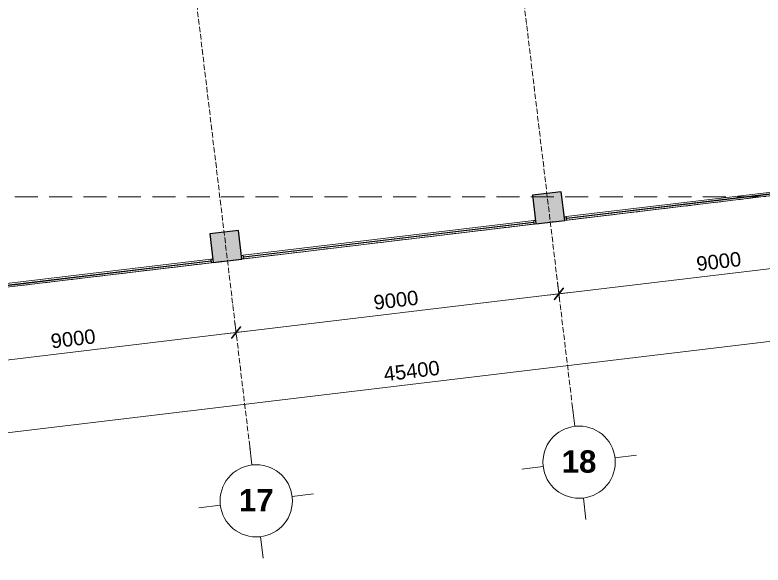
# Model space of a CAD drawing. Header units: millimetres. Extents: x -20211 to 105142, y -25405 to 48204.
# Drawn here: x 62880 to 83588, y 9723 to 24959 of the extents above; entities that cross this region are included whole.
import ezdxf

# ---------------------------------------------------------------- set-up
doc = ezdxf.new("R2010")
doc.units = ezdxf.units.MM
doc.linetypes.add('Grid Line', pattern=[4.2, 3, -0.6, 0, -0.6])
doc.linetypes.add('HIDDEN2', pattern=[4.7625, 3.175, -1.5875])
doc.layers.get('Defpoints').update_dxf_attribs({"color": 230})
for name, color, linetype, lineweight in [('CUA', 31, 'Continuous', 9), ('DIM', 1, 'Continuous', 5), ('KH', 6, 'Continuous', 5), ('KI-HIEU-1', 151, 'Continuous', 9), ('NET-CAT', 3, 'Continuous', 15), ('NET-THAY', 2, 'Continuous', 9), ('TRUC', 225, 'Continuous', 5), ('X-COT HAM$0$LC.HA', 8, 'Continuous', 9)]:
    doc.layers.add(name, color=color, linetype=linetype, lineweight=lineweight)
doc.styles.add('Arial_B', font='arialbd_0.ttf', dxfattribs={"height": 619.047619})
doc.styles.add('TA1', font='arial_0.ttf')
doc.dimstyles.new('D_200_KTx2', dxfattribs={"dimtxt": 400, "dimasz": 300, "dimexe": 300, "dimexo": 300, "dimgap": 160, "dimtad": 1, "dimdec": 0, "dimzin": 9, "dimtxsty": 'TA1', "dimblk": 'ARCHTICK', "dimcen": 1, "dimdle": 300, "dimclrd": 256, "dimclre": 256, "dimclrt": 7, "dimadec": 0, "dimazin": 0, "dimtfac": 1, "dimtdec": 0, "dimtix": 1, "dimtmove": 1, "dimatfit": 3, "dimldrblk": 'ARCHTICK', "dimfxl": 0, "dimtolj": 1, "dimtzin": 0, "dimlwd": -1, "dimlwe": -1, "dimarcsym": 0})

# ---------------------------------------------------------------- blocks, each defined once
blk = doc.blocks.new('_ARCHTICK')
at = {"color": 0, "linetype": 'ByBlock', "const_width": 0.15}
blk.add_lwpolyline([(-0.5, -0.5), (0.5, 0.5)], dxfattribs=at)
blk = doc.blocks.new('*D63')
at = {"layer": 'Defpoints', "color": 0, "transparency": 16777216}
for p in [(86924, 17883), (77937, 17234), (77988, 16813)]:
    blk.add_point(p, dxfattribs=at)
at = {"layer": 'DIM', "transparency": 16777216}
for p, q in [((86888, 18181), (86838, 18602)), ((87171, 18340), (77639, 17198)), ((77952, 17111), (77902, 17532))]:
    blk.add_line(p, q, dxfattribs=at)
at = {"layer": 'DIM', "transparency": 16777216, "xscale": 300, "yscale": 300, "zscale": 300}
for p, rotation in [((86873, 18304), 6.830649259175843), ((77937, 17234), 186.8306492591759)]:
    blk.add_blockref('_ARCHTICK', p, dxfattribs=dict(at, rotation=rotation))
at = {"layer": 'DIM', "color": 7, "transparency": 16777216, "insert": (82362, 18131), "char_height": 400, "attachment_point": 5, "rotation": 6.8306, "style": 'TA1'}
blk.add_mtext('\\A1;9000', dxfattribs=at)
blk = doc.blocks.new('*D64')
at = {"layer": 'Defpoints', "color": 0, "transparency": 16777216}
for p in [(77988, 16813), (69001, 16163), (69052, 15742)]:
    blk.add_point(p, dxfattribs=at)
at = {"layer": 'DIM', "transparency": 16777216}
for p, q in [((77952, 17111), (77902, 17532)), ((78235, 17270), (68703, 16128)), ((69016, 16040), (68965, 16461))]:
    blk.add_line(p, q, dxfattribs=at)
at = {"layer": 'DIM', "transparency": 16777216, "xscale": 300, "yscale": 300, "zscale": 300}
for p, rotation in [((77937, 17234), 6.830649259175843), ((69001, 16163), 186.8306492591759)]:
    blk.add_blockref('_ARCHTICK', p, dxfattribs=dict(at, rotation=rotation))
at = {"layer": 'DIM', "color": 7, "transparency": 16777216, "insert": (73426, 17060), "char_height": 400, "attachment_point": 5, "rotation": 6.8306, "style": 'TA1'}
blk.add_mtext('\\A1;9000', dxfattribs=at)
blk = doc.blocks.new('*D65')
at = {"layer": 'Defpoints', "color": 0, "transparency": 16777216}
for p in [(69052, 15742), (60065, 15093), (60115, 14672)]:
    blk.add_point(p, dxfattribs=at)
at = {"layer": 'DIM', "transparency": 16777216}
for p, q in [((69016, 16040), (68965, 16461)), ((69299, 16199), (59767, 15057)), ((60080, 14970), (60029, 15391))]:
    blk.add_line(p, q, dxfattribs=at)
at = {"layer": 'DIM', "transparency": 16777216, "xscale": 300, "yscale": 300, "zscale": 300}
for p, rotation in [((69001, 16163), 6.830649259175843), ((60065, 15093), 186.8306492591759)]:
    blk.add_blockref('_ARCHTICK', p, dxfattribs=dict(at, rotation=rotation))
at = {"layer": 'DIM', "color": 7, "transparency": 16777216, "insert": (64490, 15990), "char_height": 400, "attachment_point": 5, "rotation": 6.8306, "style": 'TA1'}
blk.add_mtext('\\A1;9000', dxfattribs=at)
blk = doc.blocks.new('*D67')
at = {"layer": 'Defpoints', "color": 0, "transparency": 16777216}
for p in [(96495, 17015), (51367, 12037), (51417, 11616)]:
    blk.add_point(p, dxfattribs=at)
at = {"layer": 'DIM', "transparency": 16777216}
for p, q in [((96459, 17313), (96409, 17734)), ((96742, 17472), (51069, 12001)), ((51382, 11913), (51331, 12335))]:
    blk.add_line(p, q, dxfattribs=at)
at = {"layer": 'DIM', "transparency": 16777216, "xscale": 300, "yscale": 300, "zscale": 300}
for p, rotation in [((96445, 17436), 6.830649259175843), ((51367, 12037), 186.8306492591759)]:
    blk.add_blockref('_ARCHTICK', p, dxfattribs=dict(at, rotation=rotation))
at = {"layer": 'DIM', "color": 7, "transparency": 16777216, "insert": (73862, 15098), "char_height": 400, "attachment_point": 5, "rotation": 6.8306, "style": 'TA1'}
blk.add_mtext('\\A1;45400', dxfattribs=at)
blk = doc.blocks.new('Grid - FamilyAL-KH TRUC-550400-MẶT BẰNG HẦM 2')
at = {"layer": 'KH'}
for p, q in [((0, 7), (0, 4)), ((-8, -1), (-5, -1)), ((8, -1), (5, -1)), ((0, -9), (0, -6))]:
    blk.add_line(p, q, dxfattribs=at)
blk.add_circle((0, -1), 5, dxfattribs=at)
blk = doc.blocks.new('ALC1807-ASCENT PLAZA-KET CAU_rvt-1-MẶT BẰNG TẦNG 1')
at = {"layer": 'X-COT HAM$0$LC.HA'}
for points in [[(78002, 20062), (77208, 19967), (77303, 19172), (78098, 19267)], [(69066, 18991), (68272, 18896), (68367, 18102), (69161, 18197)]]:
    blk.add_hatch(color=256, dxfattribs=at).paths.add_polyline_path(points, flags=0)
at = {"lineweight": 25}
for points in [[(78002, 20062), (77208, 19967), (77303, 19172), (78098, 19267)], [(69066, 18991), (68272, 18896), (68367, 18102), (69161, 18197)]]:
    blk.add_lwpolyline(points, close=True, dxfattribs=at)
blk = doc.blocks.new('*U127')
for p, q in [((8150, 100, 0), (50, 100, 0)), ((8150, 0, 0), (50, 0, 0)), ((8137, 58, 0), (63, 58, 0)), ((8137, 42, 0), (63, 42, 0))]:
    blk.add_line(p, q)
at = {"ltscale": 100}
for p, q in [((50, 61, 0), (50, 39, 0)), ((50, 61, 0), (50, 39, 0)), ((8150, 61, 0), (8150, 39, 0)), ((8150, 61, 0), (8150, 39, 0))]:
    blk.add_line(p, q, dxfattribs=at)
at = {"color": 1, "lineweight": 0, "ltscale": 10}
blk.add_line((57, 50, 0), (8143, 50, 0), dxfattribs=at)
at = {"ltscale": 25, "elevation": 0}
for points in [[(0, 0), (50, 0), (50, 100), (0, 100)], [(2, 2), (48, 2), (48, 98), (2, 98)]]:
    blk.add_lwpolyline(points, close=True, dxfattribs=at)
at = {"elevation": 0}
for points in [[(50, 39), (50, 61), (63, 61, -0.414214), (63, 60), (63, 57, -0.414214), (63, 56, -0.414214), (62, 57), (62, 59, 0.414214), (62, 60), (52, 60, 0.414214), (51, 59), (51, 40, 0.414214), (52, 40), (62, 40, 0.414214), (62, 40), (62, 43, -0.414214), (63, 43, -0.414214), (63, 43), (63, 39, -0.414214), (63, 39), (50, 39)], [(8150, 39), (8150, 61), (8137, 61, 0.414214), (8137, 60), (8137, 57, 0.414214), (8137, 56, 0.414214), (8138, 57), (8138, 59, -0.414214), (8138, 60), (8148, 60, -0.414214), (8149, 59), (8149, 40, -0.414214), (8148, 40), (8138, 40, -0.414214), (8138, 40), (8138, 43, 0.414214), (8137, 43, 0.414214), (8137, 43), (8137, 39, 0.414214), (8137, 39), (8150, 39)]]:
    blk.add_lwpolyline(points, format="xyb", dxfattribs=at)
for points in [[(50, 40), (50, 59)], [(50, 40), (50, 59)], [(8150, 40), (8150, 59)], [(8150, 40), (8150, 59)]]:
    blk.add_lwpolyline(points, dxfattribs=at)
for points in [[(57, 52, 0.110226), (57, 52), (57, 48, 0.110226), (57, 48, 0.547587), (60, 47, -0.371535), (61, 47, 0.207699), (65, 47, -0.626616), (65, 47, -0.088099), (63, 42), (63, 44), (60, 44), (60, 43), (56, 46, -0.26277), (55, 47), (55, 50), (55, 53, -0.26277), (56, 54), (60, 57), (60, 56), (63, 56), (63, 58, -0.088099), (65, 53, -0.626616), (65, 53, 0.207699), (61, 53, -0.371535), (60, 53, 0.547587)], [(8143, 52, -0.110226), (8143, 52), (8143, 48, -0.110226), (8143, 48, -0.547587), (8140, 47, 0.371535), (8139, 47, -0.207699), (8135, 47, 0.626616), (8135, 47, 0.088099), (8137, 42), (8137, 44), (8140, 44), (8140, 43), (8144, 46, 0.26277), (8145, 47), (8145, 50), (8145, 53, 0.26277), (8144, 54), (8140, 57), (8140, 56), (8137, 56), (8137, 58, 0.088099), (8135, 53, 0.626616), (8135, 53, -0.207699), (8139, 53, 0.371535), (8140, 53, -0.547587)]]:
    blk.add_lwpolyline(points, format="xyb", close=True)
for points in [[(57, 47), (57, 52), (8143, 52), (8143, 47)], [(8200, 100), (8200, 0), (8150, 0), (8150, 100)], [(8198, 98), (8198, 2), (8152, 2), (8152, 98)]]:
    blk.add_lwpolyline(points, close=True)

msp = doc.modelspace()

# ---------------------------------------------------------------- linework, layer by layer
at = {"layer": 'KI-HIEU-1', "linetype": 'HIDDEN2', "ltscale": 200}
msp.add_line((-17135.1, 19917.8), (102086, 19917.8), dxfattribs=at)
at = {"layer": 'NET-THAY'}
for p, q in [((78097.4, 19267.4), (86239.2, 20242.6)), ((69161.3, 18197), (77303.1, 19172.2)), ((60225.2, 17126.5), (68367, 18101.8))]:
    msp.add_line(p, q, dxfattribs=at)
at = {"layer": 'TRUC', "linetype": 'Grid Line', "ltscale": 50}
for p, q in [((75074.6, 41139.8), (78329.2, 13961.9)), ((66138.4, 40069.4), (69393.1, 12891.5)), ((43048.1, 15069), (98722.6, 21738.3))]:
    msp.add_line(p, q, dxfattribs=at)

# ---------------------------------------------------------------- block references
at = {"lineweight": 5, "rotation": 186.8306492592331}
for p, xscale, yscale, zscale in [((78519.5, 12373.3), 199.9999999999995, 199.9999999999995, 199.9999999999995), ((69583.4, 11302.9), 200.0000000000007, 200.0000000000007, 200.0000000000007)]:
    msp.add_blockref('Grid - FamilyAL-KH TRUC-550400-MẶT BẰNG HẦM 2', p, dxfattribs=dict(at, xscale=xscale, yscale=yscale, zscale=zscale))
at = {"layer": 'CUA', "rotation": 6.830649259233557}
for p in [(78097.4, 19267.4), (69161.3, 18197), (60225.2, 17126.6)]:
    msp.add_blockref('*U127', p, dxfattribs=at)
at = {"layer": 'NET-CAT'}
msp.add_blockref('ALC1807-ASCENT PLAZA-KET CAU_rvt-1-MẶT BẰNG TẦNG 1', (0, 0), dxfattribs=at)

# ---------------------------------------------------------------- texts
at = {"layer": 'KH', "char_height": 619.05, "width": 1116.488, "attachment_point": 2, "line_spacing_factor": 0.941778, "style": 'Arial_B'}
for s, insert in [('18', (78495.3, 12899.7)), ('17', (69559.2, 11829.3))]:
    msp.add_mtext(s, dxfattribs=dict(at, insert=insert))

# ---------------------------------------------------------------- dimensions: what is measured, and where the dimension line sits
at = {"layer": 'DIM'}
for base, p1, p2, picture, middle in [((77937.3, 17233.9), (86923.8, 17883.1), (77987.7, 16812.6), '*D63', (82362, 18130.7)), ((51366.8, 12036.8), (96495, 17015.2), (51417.2, 11615.6), '*D67', (73862.3, 15098.3)), ((69001.1, 16163.5), (77987.7, 16812.6), (69051.6, 15742.2), '*D64', (73425.9, 17060.3)), ((60065, 15093.1), (69051.6, 15742.2), (60115.5, 14671.8), '*D65', (64489.8, 15989.9))]:
    dim = msp.add_linear_dim(base=base, p1=p1, p2=p2, angle=6.83065, dimstyle='D_200_KTx2', dxfattribs=at)
    dim.commit()
    dim.dimension.update_dxf_attribs({"geometry": picture, "text_midpoint": middle})

doc.saveas('drawing.dxf')
